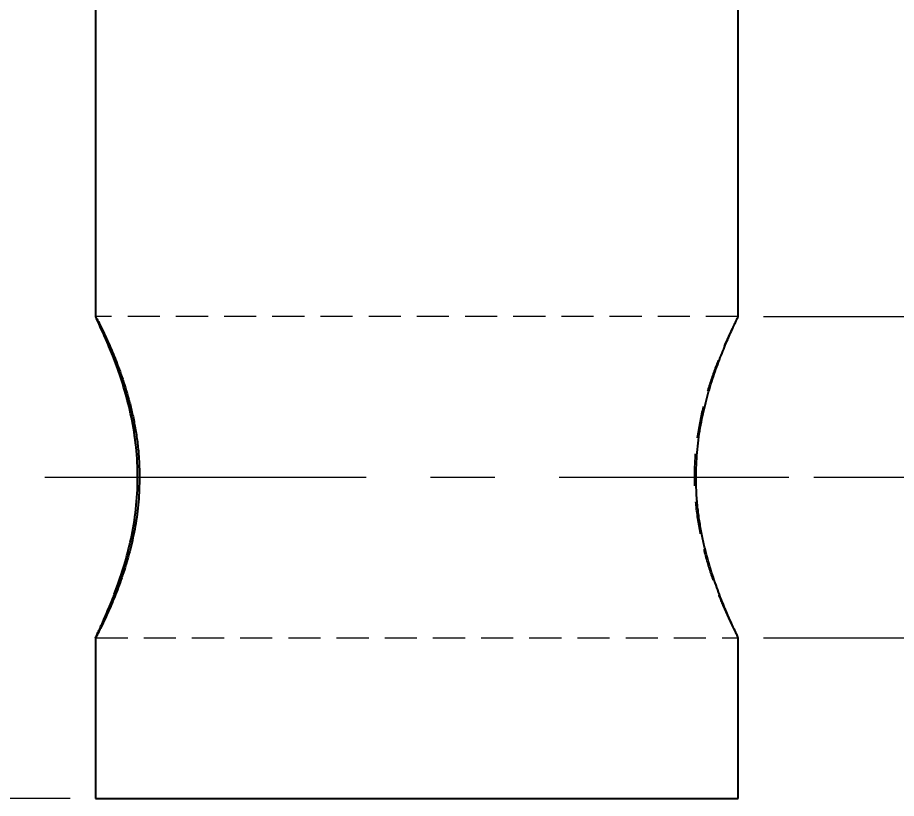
# Model space of a CAD drawing. Header units: millimetres. Extents: x 0 to 270, y 0 to 208.
# Drawn here: x 47.29 to 82.03, y 68.36 to 99.23 of the extents above; entities that cross this region are included whole.
import ezdxf

# ---------------------------------------------------------------- set-up
doc = ezdxf.new("R2010")
doc.units = ezdxf.units.MM
doc.linetypes.add('CENTERX2', pattern=[20.32, 12.7, -2.54, 2.54, -2.54])
doc.linetypes.add('HIDDEN', pattern=[1.905, 1.27, -0.635])
doc.styles.add('SLDTEXTSTYLE0', font='TXT', dxfattribs={"width": 0.75})
doc.dimstyles.new('SLDDIMSTYLE0', dxfattribs={"dimtxt": 3.5, "dimasz": 3.556, "dimexe": 0, "dimexo": 0.0625, "dimgap": 0.875, "dimtad": 1, "dimlfac": 0.5, "dimrnd": 1e-09, "dimzin": 12, "dimdsep": 46, "dimtxsty": 'SLDTEXTSTYLE0', "dimblk1": 'CLOSED', "dimblk2": 'CLOSED', "dimsah": 1, "dimcen": 0.09, "dimadec": 0, "dimazin": 3, "dimtfac": 1, "dimtofl": 0, "dimtmove": 0, "dimatfit": 3, "dimldrblk": 'CLOSED', "dimfxl": 1, "dimfrac": 2, "dimtolj": 1, "dimtzin": 12, "dimarcsym": 0})

# ---------------------------------------------------------------- blocks, each defined once
blk = doc.blocks.new('_Closed')
at = {"color": 0, "linetype": 'ByBlock', "lineweight": -2}
for p, q in [((-1, 0.166667), (0, 0)), ((-1, 0.166667), (-1, -0.166667)), ((0, 0), (-1, -0.166667)), ((0, 0), (-1, 0))]:
    blk.add_line(p, q, dxfattribs=at)
blk = doc.blocks.new('_D')
at = {"color": 7, "linetype": 'Continuous', "lineweight": 0}
for p, q in [((49.377, 131.865), (31.056, 131.865)), ((32.056, 131.865), (32.056, 68.365)), ((49.377, 68.365), (31.056, 68.365))]:
    blk.add_line(p, q, dxfattribs=at)
at = {"color": 7, "linetype": 'Continuous', "lineweight": 18, "xscale": 3.556, "yscale": 3.556}
for p, rotation in [((32.056, 131.865), 90), ((32.056, 68.365), 270)]:
    blk.add_blockref('_Closed', p, dxfattribs=dict(at, rotation=rotation))
at = {"color": 7, "linetype": 'Continuous', "lineweight": 18, "insert": (27.544, 87.562), "char_height": 3.5, "attachment_point": 1, "rotation": 90, "style": 'SLDTEXTSTYLE0'}
blk.add_mtext('1.25"', dxfattribs=at)
blk = doc.blocks.new('_D_1')
at = {"color": 7, "linetype": 'Continuous', "lineweight": 0}
for p, q in [((115.777, 87.415), (115.777, 103.31)), ((76.776, 87.415), (116.777, 87.415)), ((115.777, 74.715), (115.777, 87.415)), ((76.776, 74.715), (116.777, 74.715))]:
    blk.add_line(p, q, dxfattribs=at)
at = {"color": 7, "linetype": 'Continuous', "lineweight": 18, "xscale": 3.556, "yscale": 3.556}
for p, rotation in [((115.777, 87.415), 90), ((115.777, 74.715), 270)]:
    blk.add_blockref('_Closed', p, dxfattribs=dict(at, rotation=rotation))
at = {"color": 7, "linetype": 'Continuous', "lineweight": 18, "char_height": 3.5, "attachment_point": 1, "rotation": 90, "style": 'SLDTEXTSTYLE0'}
for s, insert in [('1/4"', (111.211, 94.652)), ('%%c', (111.265, 89.374))]:
    blk.add_mtext(s, dxfattribs=dict(at, insert=insert))
blk = doc.blocks.new('_D_2')
at = {"color": 7, "linetype": 'Continuous', "lineweight": 0}
for p, q in [((76.777, 131.865), (104.777, 131.865)), ((103.777, 81.065), (103.777, 131.865)), ((78.776, 81.065), (104.777, 81.065))]:
    blk.add_line(p, q, dxfattribs=at)
at = {"color": 7, "linetype": 'Continuous', "lineweight": 18, "xscale": 3.556, "yscale": 3.556}
for p, rotation in [((103.777, 131.865), 90), ((103.777, 81.065), 270)]:
    blk.add_blockref('_Closed', p, dxfattribs=dict(at, rotation=rotation))
at = {"color": 7, "linetype": 'Continuous', "lineweight": 18, "insert": (99.265, 103.547), "char_height": 3.5, "attachment_point": 1, "rotation": 90, "style": 'SLDTEXTSTYLE0'}
blk.add_mtext('1"', dxfattribs=at)

msp = doc.modelspace()

# ---------------------------------------------------------------- linework, layer by layer
at = {"color": 7, "linetype": 'Continuous', "lineweight": 25}
for p, q in [((50.377, 131.865), (50.377, 87.409)), ((75.777, 87.411), (75.777, 131.865)), ((50.377, 74.721), (50.377, 68.365)), ((75.777, 68.365), (75.777, 74.729)), ((50.377, 68.365), (63.077, 68.365)), ((63.077, 68.365), (75.777, 68.365))]:
    msp.add_line(p, q, dxfattribs=at)
at = {"color": 7, "linetype": 'HIDDEN', "lineweight": 18}
for p, q in [((75.777, 87.415), (50.377, 87.415)), ((50.377, 74.715), (75.777, 74.715))]:
    msp.add_line(p, q, dxfattribs=at)
at = {"color": 7, "linetype": 'CENTERX2', "lineweight": 18}
msp.add_line((48.377, 81.065), (77.776, 81.065), dxfattribs=at)
at = {"color": 7, "linetype": 'Continuous', "lineweight": 25}
for points, knots in [([(50.38, 74.726), (50.39, 74.75), (50.42, 74.815), (50.515, 75.019), (50.581, 75.161), (50.738, 75.51), (50.828, 75.716), (51.025, 76.193), (51.131, 76.461), (51.34, 77.044), (51.445, 77.362), (51.642, 78.044), (51.732, 78.402), (51.883, 79.152), (51.945, 79.55), (52.025, 80.359), (52.044, 80.767), (52.035, 81.588), (52.008, 82.005), (51.912, 82.805), (51.844, 83.192), (51.68, 83.942), (51.586, 84.293), (51.385, 84.954), (51.277, 85.266), (51.068, 85.83), (50.966, 86.084), (50.775, 86.536), (50.687, 86.733), (50.542, 87.053), (50.483, 87.178), (50.401, 87.355), (50.379, 87.404), (50.377, 87.413)], [0, 0, 0, 0, 0.0625, 0.0625, 0.125, 0.125, 0.1875, 0.1875, 0.25, 0.25, 0.3125, 0.3125, 0.375, 0.375, 0.4375, 0.4375, 0.5, 0.5, 0.5625, 0.5625, 0.625, 0.625, 0.6875, 0.6875, 0.75, 0.75, 0.8125, 0.8125, 0.875, 0.875, 0.9375, 0.9375, 1, 1, 1, 1]), ([(50.379, 87.409), (50.385, 87.401), (50.398, 87.383), (50.512, 87.164), (50.681, 86.821), (50.905, 86.337), (51.169, 85.712), (51.454, 84.942), (51.685, 84.186), (51.845, 83.527), (51.949, 83.005), (52.032, 82.458), (52.1, 81.809), (52.11, 81.34), (52.116, 81.065)], [0, 0, 0, 0, 0.096351, 0.189154, 0.28445, 0.381385, 0.480655, 0.587146, 0.696529, 0.751203, 0.805871, 0.862539, 0.9192, 1, 1, 1, 1]), ([(74.113, 81.065), (74.121, 81.391), (74.139, 82.054), (74.271, 83.012), (74.463, 83.919), (74.703, 84.765), (74.973, 85.544), (75.2, 86.115), (75.368, 86.511), (75.486, 86.778), (75.589, 87.003), (75.696, 87.234), (75.758, 87.366), (75.779, 87.416), (75.776, 87.412), (75.775, 87.411)], [0, 0, 0, 0, 0.097107, 0.197324, 0.29436, 0.39382, 0.498868, 0.606581, 0.662476, 0.718368, 0.776138, 0.833903, 0.9375, 0.991161, 1, 1, 1, 1]), ([(52.116, 81.065), (52.108, 80.738), (52.09, 80.076), (51.955, 79.118), (51.759, 78.21), (51.512, 77.365), (51.235, 76.586), (51, 76.014), (50.824, 75.618), (50.7, 75.352), (50.592, 75.126), (50.477, 74.896), (50.405, 74.761), (50.377, 74.711), (50.379, 74.719), (50.379, 74.721)], [0, 0, 0, 0, 0.095659, 0.194383, 0.289972, 0.387949, 0.491432, 0.597538, 0.652601, 0.707659, 0.764568, 0.821472, 0.923525, 0.976386, 1, 1, 1, 1]), ([(75.77, 74.729), (75.767, 74.737), (75.762, 74.755), (75.663, 74.966), (75.505, 75.308), (75.291, 75.792), (75.037, 76.417), (74.76, 77.187), (74.535, 77.943), (74.379, 78.602), (74.277, 79.124), (74.196, 79.672), (74.129, 80.32), (74.119, 80.789), (74.113, 81.065)], [0, 0, 0, 0, 0.082657, 0.176867, 0.273608, 0.372011, 0.472785, 0.58089, 0.691931, 0.747433, 0.80293, 0.860456, 0.917976, 1, 1, 1, 1])]:
    msp.add_open_spline(points, degree=3, knots=knots, dxfattribs=at)
at = {"color": 7, "linetype": 'HIDDEN', "lineweight": 18}
msp.add_open_spline([(75.769, 87.404), (75.754, 87.379), (75.719, 87.314), (75.615, 87.11), (75.544, 86.968), (75.379, 86.62), (75.284, 86.413), (75.079, 85.936), (74.97, 85.668), (74.754, 85.086), (74.646, 84.768), (74.444, 84.085), (74.352, 83.728), (74.198, 82.977), (74.134, 82.579), (74.052, 81.77), (74.033, 81.362), (74.042, 80.541), (74.07, 80.124), (74.168, 79.325), (74.237, 78.937), (74.405, 78.188), (74.502, 77.836), (74.708, 77.175), (74.819, 76.863), (75.035, 76.3), (75.141, 76.046), (75.339, 75.594), (75.432, 75.396), (75.586, 75.076), (75.649, 74.951), (75.741, 74.774), (75.768, 74.725), (75.775, 74.716)], degree=3, knots=[0, 0, 0, 0, 0.0625, 0.0625, 0.125, 0.125, 0.1875, 0.1875, 0.25, 0.25, 0.3125, 0.3125, 0.375, 0.375, 0.4375, 0.4375, 0.5, 0.5, 0.5625, 0.5625, 0.625, 0.625, 0.6875, 0.6875, 0.75, 0.75, 0.8125, 0.8125, 0.875, 0.875, 0.9375, 0.9375, 1, 1, 1, 1], dxfattribs=at)

# ---------------------------------------------------------------- dimensions: what is measured, and where the dimension line sits
at = {"color": 7, "linetype": 'Continuous', "lineweight": 18}
for base, p1, p2, text, picture, middle in [((32.056, 68.365), (50.377, 131.865), (50.377, 68.365), '1.25"', '_D', (32.056, 92.81)), ((103.777, 131.865), (77.776, 81.065), (75.777, 131.865), '1"', '_D_2', (103.777, 105.562)), ((115.777, 87.415), (75.776, 74.715), (75.776, 87.415), '%%c1/4"', '_D_1', (115.777, 96.342))]:
    dim = msp.add_linear_dim(base=base, p1=p1, p2=p2, angle=90, text=text, dimstyle='SLDDIMSTYLE0', dxfattribs=at)
    dim.commit()
    dim.dimension.update_dxf_attribs({"geometry": picture, "text_midpoint": middle, "dimtype": 160})

doc.saveas('drawing.dxf')
